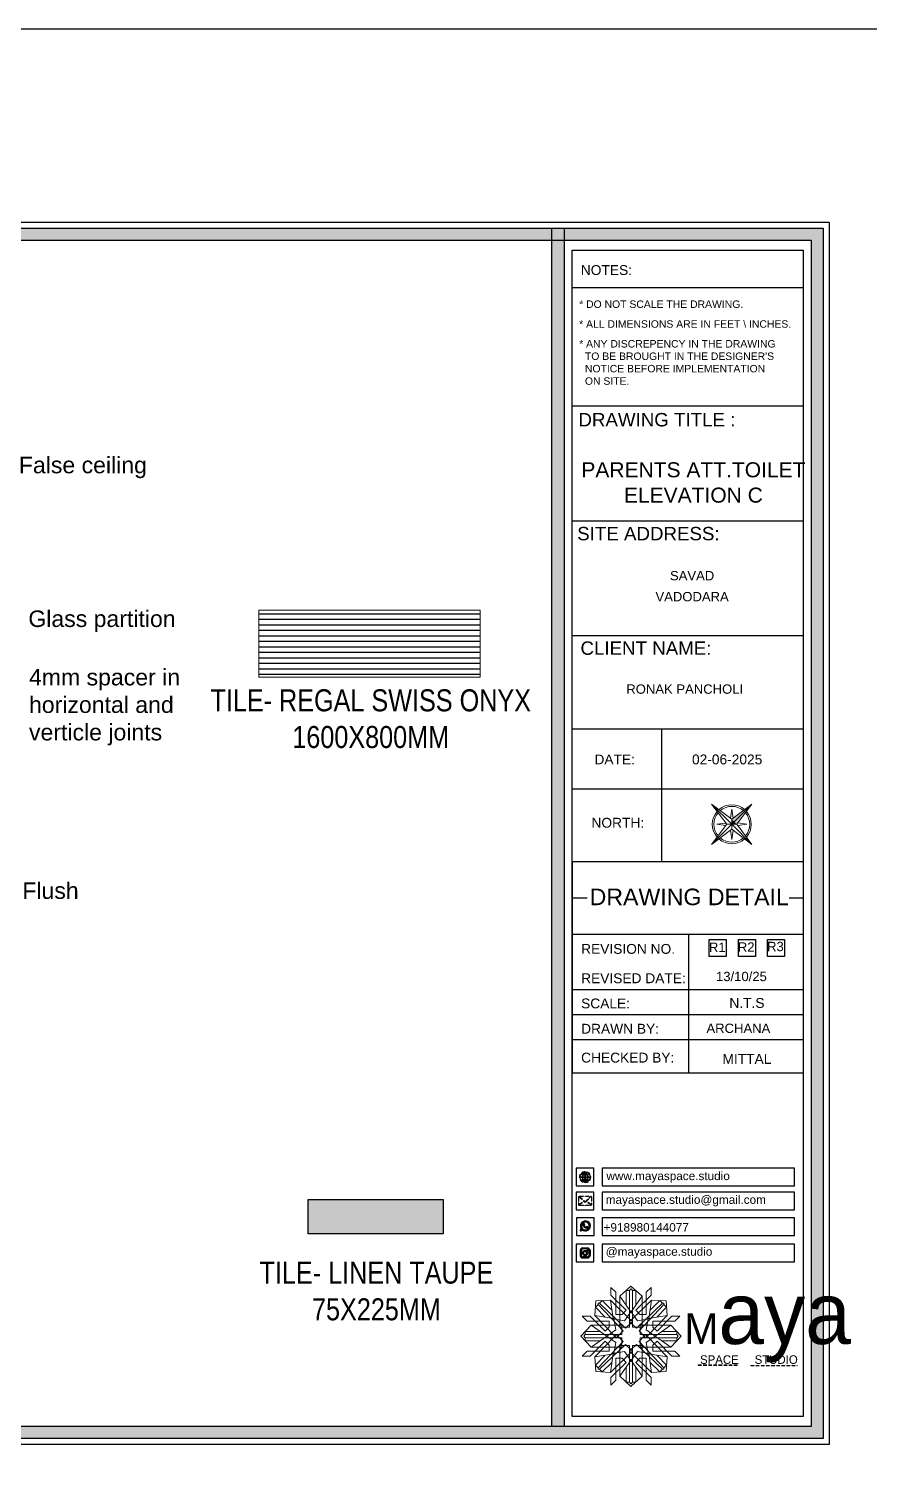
# Model space of a CAD drawing. Header units: millimetres. Extents: x 56222 to 3066687, y -650199 to -121287.
# Drawn here: x 149682.2 to 149835, y -182702 to -182439.4 of the extents above; entities that cross this region are included whole.
import ezdxf
from ezdxf.enums import TextEntityAlignment as Align

# ---------------------------------------------------------------- set-up
doc = ezdxf.new("R2010")
doc.units = ezdxf.units.MM
doc.header["$MEASUREMENT"] = 0
doc.linetypes.add('DASHED2', pattern=[0.375, 0.25, -0.125])
doc.linetypes.add('DASHEDX2', pattern=[1.5, 1, -0.5])
for name, color, linetype, lineweight in [('Dimension', 10, 'DASHEDX2', 20), ('FIRST FLOOR ( TEXT )', 7, 'Continuous', 9), ('GROUND FLOOR', 7, 'Continuous', 9), ('LABALLING', 1, 'Continuous', 25), ('NAME PLATE', 7, 'Continuous', 25), ('title block', 7, 'Continuous', 9), ('XX~SLAB ( BEAM )~ ( DIM )', 7, 'Continuous', 9)]:
    doc.layers.add(name, color=color, linetype=linetype, lineweight=lineweight)
doc.styles.add('Arial', font='arial.ttf')
doc.styles.add('KATHA', font='swissc.ttf')
doc.styles.get("Standard").update_dxf_attribs({"font": 'arial.ttf', "height": 6})

# ---------------------------------------------------------------- blocks, each defined once
blk = doc.blocks.new('FSFSF')
at = {"color": 42, "lineweight": 5, "true_color": 0xe0ac11}
for p, q in [((28600.03, 143.51), (28600.03, 140.16)), ((28602.15, 141.41), (28600.03, 143.51)), ((28603.86, 139.69), (28608.58, 144.08)), ((28607.9, 142.22), (28606.58, 142.22)), ((28606.58, 142.22), (28606.58, 135.84)), ((28607.9, 142.22), (28608.58, 142.85)), ((28607.9, 142.22), (28607.9, 126.58)), ((28613.31, 139.69), (28608.58, 144.08)), ((28609.27, 142.22), (28608.59, 142.85)), ((28609.27, 142.22), (28609.27, 126.58)), ((28609.27, 142.22), (28610.59, 142.22)), ((28610.59, 142.22), (28610.59, 135.84)), ((28615.02, 141.41), (28617.14, 143.51)), ((28617.14, 143.51), (28617.14, 140.16)), ((28593.19, 131.45), (28593.54, 137.71)), ((28593.39, 135), (28594.56, 136.12)), ((28599.8, 138.06), (28593.54, 137.71)), ((28595.12, 136.69), (28594.53, 136.69)), ((28594.56, 136.12), (28594.56, 136.71)), ((28605.17, 124.98), (28594.56, 136.12)), ((28596.24, 137.86), (28595.12, 136.69)), ((28606.27, 126.08), (28595.12, 136.69)), ((28596.24, 137.86), (28600.47, 133.65)), ((28601.03, 130), (28599.8, 138.06)), ((28599.8, 138.05), (28608.58, 129.56)), ((28606.47, 133.76), (28600.03, 140.16)), ((28602.15, 141.41), (28602.15, 131.95)), ((28603.86, 126.58), (28603.86, 139.69)), ((28603.86, 139.69), (28608.58, 133.02)), ((28613.31, 139.69), (28608.59, 133.02)), ((28617.37, 138.05), (28608.59, 129.56)), ((28610.7, 133.76), (28617.14, 140.16)), ((28610.9, 126.08), (28622.05, 136.69)), ((28612.02, 124.98), (28622.62, 136.12)), ((28613.31, 126.58), (28613.31, 139.69)), ((28615.02, 141.41), (28615.02, 131.95)), ((28616.14, 130), (28617.37, 138.06)), ((28620.93, 137.86), (28616.7, 133.65)), ((28617.37, 138.06), (28623.63, 137.71)), ((28620.93, 137.86), (28622.05, 136.69)), ((28622.05, 136.69), (28622.64, 136.69)), ((28622.62, 136.12), (28622.62, 136.71)), ((28623.8, 135), (28622.62, 136.12)), ((28624, 131.45), (28623.65, 137.71)), ((28587.73, 131.22), (28591.08, 131.22)), ((28589.84, 129.1), (28587.73, 131.22)), ((28597.49, 124.78), (28591.08, 131.22)), ((28593.19, 131.45), (28601.69, 122.67)), ((28601.25, 130.22), (28593.19, 131.45)), ((28593.39, 135), (28597.6, 130.78)), ((28605.86, 129.18), (28601.03, 130)), ((28602.07, 125.39), (28601.25, 130.22)), ((28604.75, 131.95), (28602.15, 131.95)), ((28606.47, 133.76), (28604.75, 131.95)), ((28605.86, 129.18), (28608.58, 133.02)), ((28607.9, 128.92), (28608.58, 129.56)), ((28611.31, 129.18), (28608.59, 133.02)), ((28609.27, 128.92), (28608.59, 129.56)), ((28610.7, 133.76), (28612.42, 131.95)), ((28611.31, 129.18), (28616.14, 130)), ((28612.42, 131.95), (28615.02, 131.95)), ((28615.12, 125.39), (28615.94, 130.22)), ((28623.99, 131.45), (28615.5, 122.67)), ((28615.94, 130.22), (28624, 131.45)), ((28623.8, 135), (28619.59, 130.78)), ((28619.7, 124.78), (28626.1, 131.22)), ((28629.45, 131.22), (28626.1, 131.22)), ((28627.34, 129.1), (28629.45, 131.22)), ((28591.56, 127.39), (28587.17, 122.66)), ((28589.03, 123.35), (28589.03, 124.67)), ((28589.03, 124.67), (28595.4, 124.67)), ((28589.84, 129.1), (28599.29, 129.1)), ((28604.66, 127.39), (28591.56, 127.39)), ((28591.56, 127.39), (28598.23, 122.67)), ((28597.49, 124.78), (28599.29, 126.5)), ((28602.07, 125.39), (28598.23, 122.67)), ((28599.29, 126.5), (28599.29, 129.1)), ((28605.17, 124.98), (28602.97, 122.67)), ((28603.68, 126.54), (28603.68, 127.39)), ((28604.66, 126.54), (28603.68, 126.54)), ((28604.71, 127.57), (28603.86, 127.57)), ((28607.9, 126.58), (28603.86, 126.58)), ((28604.66, 123.35), (28604.66, 127.39)), ((28604.7, 126.58), (28604.71, 127.57)), ((28606.27, 126.08), (28608.58, 128.27)), ((28607.9, 128.92), (28608.58, 128.27)), ((28609.27, 128.92), (28608.59, 128.27)), ((28610.9, 126.08), (28608.59, 128.27)), ((28609.27, 126.58), (28613.31, 126.58)), ((28612.02, 124.98), (28614.21, 122.67)), ((28612.46, 126.58), (28612.46, 127.57)), ((28612.46, 127.57), (28613.31, 127.57)), ((28612.52, 123.35), (28612.52, 127.39)), ((28612.52, 127.39), (28625.63, 127.39)), ((28612.52, 126.54), (28613.51, 126.54)), ((28613.51, 126.54), (28613.51, 127.39)), ((28615.12, 125.39), (28618.96, 122.67)), ((28627.34, 129.1), (28617.89, 129.1)), ((28617.89, 126.5), (28617.89, 129.1)), ((28619.7, 124.78), (28617.89, 126.5)), ((28625.63, 127.39), (28618.96, 122.67)), ((28628.16, 124.67), (28621.78, 124.67)), ((28625.63, 127.39), (28630.02, 122.66)), ((28628.16, 123.35), (28628.16, 124.67)), ((28591.56, 117.94), (28587.17, 122.66)), ((28589.03, 123.35), (28588.4, 122.67)), ((28589.03, 121.98), (28588.4, 122.65)), ((28589.03, 123.35), (28604.66, 123.35)), ((28589.03, 121.98), (28604.66, 121.98)), ((28589.03, 121.98), (28589.03, 120.66)), ((28589.03, 120.66), (28595.4, 120.66)), ((28597.49, 120.54), (28591.08, 114.11)), ((28591.56, 117.94), (28598.23, 122.65)), ((28604.66, 117.94), (28591.56, 117.94)), ((28593.19, 113.88), (28601.69, 122.65)), ((28605.17, 120.35), (28594.56, 109.2)), ((28606.27, 119.15), (28595.12, 108.54)), ((28597.49, 120.54), (28599.29, 118.83)), ((28602.07, 119.94), (28598.23, 122.65)), ((28599.29, 118.83), (28599.29, 116.23)), ((28602.07, 119.94), (28601.25, 115.1)), ((28602.33, 123.35), (28601.69, 122.67)), ((28602.33, 121.98), (28601.69, 122.65)), ((28602.33, 123.35), (28602.97, 122.67)), ((28602.33, 121.98), (28602.97, 122.65)), ((28605.17, 120.35), (28602.97, 122.65)), ((28604.66, 118.78), (28603.68, 118.78)), ((28603.68, 118.78), (28603.68, 117.94)), ((28607.9, 118.65), (28603.86, 118.65)), ((28603.86, 118.65), (28603.86, 105.54)), ((28604.71, 117.66), (28603.86, 117.66)), ((28604.66, 121.98), (28604.66, 117.94)), ((28604.7, 118.65), (28604.71, 117.66)), ((28606.27, 119.15), (28608.58, 116.96)), ((28607.9, 103.01), (28607.9, 118.65)), ((28610.9, 119.15), (28608.59, 116.96)), ((28609.27, 118.65), (28613.31, 118.65)), ((28609.27, 103.01), (28609.27, 118.65)), ((28610.9, 119.15), (28622.05, 108.54)), ((28612.02, 120.35), (28614.21, 122.65)), ((28612.02, 120.35), (28622.62, 109.2)), ((28612.46, 118.65), (28612.46, 117.66)), ((28612.46, 117.66), (28613.31, 117.66)), ((28628.16, 123.35), (28612.52, 123.35)), ((28612.52, 121.98), (28612.52, 117.94)), ((28628.16, 121.98), (28612.52, 121.98)), ((28612.52, 118.78), (28613.51, 118.78)), ((28612.52, 117.94), (28625.63, 117.94)), ((28613.31, 118.65), (28613.31, 105.54)), ((28613.51, 118.78), (28613.51, 117.94)), ((28614.85, 123.35), (28614.21, 122.67)), ((28614.85, 121.98), (28614.21, 122.65)), ((28614.85, 123.35), (28615.5, 122.67)), ((28614.85, 121.98), (28615.5, 122.65)), ((28615.12, 119.94), (28618.96, 122.65)), ((28615.12, 119.94), (28615.94, 115.1)), ((28623.99, 113.88), (28615.5, 122.65)), ((28619.7, 120.54), (28617.89, 118.83)), ((28617.89, 118.83), (28617.89, 116.23)), ((28625.63, 117.94), (28618.96, 122.65)), ((28619.7, 120.54), (28626.1, 114.11)), ((28628.16, 120.66), (28621.78, 120.66)), ((28625.63, 117.94), (28630.02, 122.66)), ((28628.16, 123.35), (28628.78, 122.67)), ((28628.16, 121.98), (28628.78, 122.65)), ((28628.16, 121.98), (28628.16, 120.66)), ((28589.84, 116.23), (28587.73, 114.11)), ((28587.73, 114.11), (28591.08, 114.11)), ((28589.84, 116.23), (28599.29, 116.23)), ((28601.25, 115.1), (28593.19, 113.87)), ((28593.19, 113.87), (28593.54, 107.62)), ((28593.39, 110.32), (28597.6, 114.55)), ((28596.24, 107.37), (28600.47, 111.58)), ((28599.8, 107.17), (28608.58, 115.67)), ((28601.03, 115.23), (28599.8, 107.17)), ((28606.47, 111.47), (28600.03, 105.07)), ((28605.86, 116.05), (28601.03, 115.23)), ((28602.15, 103.82), (28602.15, 113.27)), ((28604.75, 113.27), (28602.15, 113.27)), ((28603.86, 105.54), (28608.58, 112.21)), ((28606.47, 111.47), (28604.75, 113.27)), ((28605.86, 116.05), (28608.58, 112.21)), ((28607.9, 116.31), (28608.58, 116.96)), ((28607.9, 116.31), (28608.58, 115.67)), ((28609.27, 116.31), (28608.59, 116.96)), ((28609.27, 116.31), (28608.59, 115.67)), ((28611.31, 116.05), (28608.59, 112.21)), ((28617.37, 107.17), (28608.59, 115.67)), ((28613.31, 105.54), (28608.59, 112.21)), ((28610.7, 111.47), (28612.42, 113.27)), ((28610.7, 111.47), (28617.14, 105.07)), ((28611.31, 116.05), (28616.14, 115.23)), ((28612.42, 113.27), (28615.02, 113.27)), ((28615.02, 103.82), (28615.02, 113.27)), ((28615.94, 115.1), (28624, 113.87)), ((28616.14, 115.23), (28617.37, 107.17)), ((28620.93, 107.37), (28616.7, 111.58)), ((28627.34, 116.23), (28617.89, 116.23)), ((28623.8, 110.32), (28619.59, 114.55)), ((28624, 113.87), (28623.65, 107.62)), ((28629.45, 114.11), (28626.1, 114.11)), ((28627.34, 116.23), (28629.45, 114.11)), ((28593.39, 110.32), (28594.56, 109.2)), ((28599.8, 107.17), (28593.54, 107.52)), ((28595.12, 108.54), (28594.53, 108.54)), ((28594.56, 109.2), (28594.56, 108.61)), ((28596.24, 107.37), (28595.12, 108.54)), ((28600.03, 101.71), (28600.03, 105.07)), ((28603.86, 105.54), (28608.58, 101.15)), ((28606.58, 103.01), (28606.58, 109.38)), ((28613.31, 105.54), (28608.58, 101.15)), ((28610.59, 103.01), (28610.59, 109.38)), ((28617.14, 101.71), (28617.14, 105.07)), ((28617.37, 107.17), (28623.63, 107.52)), ((28620.93, 107.37), (28622.05, 108.54)), ((28622.05, 108.54), (28622.64, 108.54)), ((28623.8, 110.32), (28622.62, 109.2)), ((28622.62, 109.2), (28622.62, 108.61)), ((28602.15, 103.82), (28600.03, 101.71)), ((28607.9, 103.01), (28606.58, 103.01)), ((28607.9, 103.01), (28608.58, 102.38)), ((28609.27, 103.01), (28608.59, 102.38)), ((28609.27, 103.01), (28610.59, 103.01)), ((28615.02, 103.82), (28617.14, 101.71))]:
    blk.add_line(p, q, dxfattribs=at)
blk = doc.blocks.new('hgwg')
at = {"layer": 'Dimension', "true_color": 0xd39e00}
h = blk.add_hatch(color=42, dxfattribs=at)
h.dxf.hatch_style = 1
h.paths.add_polyline_path([(27505.71, 45.05), (27494.27, 45.05), (27494.27, 44.9), (27505.71, 44.9)])
h = blk.add_hatch(color=42, dxfattribs=at)
h.dxf.hatch_style = 1
h.paths.add_polyline_path([(27523.3, 44.9), (27509.68, 44.9), (27509.68, 44.75), (27523.3, 44.75)])
at = {"layer": 'Dimension', "color": 42, "true_color": 0xd39e00}
for p, q in [((27494.27, 45.05), (27505.71, 45.05)), ((27494.27, 44.9), (27494.27, 45.05)), ((27494.27, 44.9), (27505.71, 44.9)), ((27505.71, 45.05), (27505.71, 44.9)), ((27509.68, 44.9), (27523.3, 44.9)), ((27509.68, 44.9), (27509.68, 44.75)), ((27509.68, 44.75), (27523.3, 44.75)), ((27523.3, 44.75), (27523.3, 44.9))]:
    blk.add_line(p, q, dxfattribs=at)
at = {"layer": 'Dimension', "color": 42, "true_color": 0xd39e00, "attachment_point": 1}
for s, width, insert, char_height in [('{\\fCinzel|b0|i0|c0|p2;\\H1.5x;M\\fAmsterdam One|b0|i0|c0|p2;\\H2x;aya}', 85.3277, (27490.17, 69.17), 6), ('{\\fCinzel|b0|i0|c0|p2;SPACE     STUDIO}', 66.129, (27494.83, 47.86), 2.5)]:
    blk.add_mtext_dynamic_manual_height_columns(s, width=width, gutter_width=30, heights=[0], dxfattribs=dict(at, insert=insert, char_height=char_height))
blk = doc.blocks.new('QEGW4TG')
at = {"layer": 'Dimension', "true_color": 0x000000}
h = blk.add_hatch(color=18, dxfattribs=at)
h.dxf.hatch_style = 1
h.paths.add_polyline_path([(2.69, 1.93, 0.170513), (2.95, 1.97, 0.190337), (3.11, 2.18, 0.316231), (3.07, 2.28), (2.79, 2.37, 0.273721), (2.69, 2.34, 0.040749), (2.63, 2.27, -0.441282), (2.53, 2.25, -0.11828), (2.06, 2.64, -0.441282), (2.07, 2.74, 0.040749), (2.13, 2.81, 0.290083), (2.14, 2.92), (2.01, 3.18, 0.316231), (1.91, 3.2, 0.190337), (1.73, 3, 0.170513), (1.72, 2.74, 0.252784)], flags=0)
h.paths.add_polyline_path([(1.19, 1.98), (1.03, 1.3, 0.550912), (1.11, 1.23), (1.75, 1.39, 6.344125)])
h.paths.add_polyline_path([(1.81, 1.7), (1.4, 1.6), (1.5, 2.03, -9.071339)], flags=16)
h.paths.add_polyline_path([(3.11, 2.16, -0.17811), (2.95, 1.97, -0.170513), (2.69, 1.93, -0.252784), (1.72, 2.74, -0.170513), (1.73, 3, -0.17811), (1.89, 3.19, -0.370089), (2.01, 3.18), (2.14, 2.92, -0.307185), (2.13, 2.8, -0.041087), (2.06, 2.73, 0.321676), (2.05, 2.65, 0.126524), (2.55, 2.24, 0.312216), (2.62, 2.26, -0.041087), (2.68, 2.34, -0.290673), (2.79, 2.37), (3.07, 2.28, -0.370089)], flags=0)
h = blk.add_hatch(color=18, dxfattribs=at)
h.dxf.hatch_style = 1
h.paths.add_polyline_path([(2.79, 2.37, 0.273721), (2.69, 2.34, 0.040749), (2.63, 2.27, -0.441282), (2.53, 2.25, -0.11828), (2.06, 2.64, -0.441282), (2.07, 2.74, 0.040749), (2.13, 2.81, 0.290083), (2.14, 2.92), (2.01, 3.18, 0.316231), (1.91, 3.2, 0.190337), (1.73, 3, 0.170513), (1.72, 2.74, 0.252784), (2.69, 1.93, 0.170513), (2.95, 1.97, 0.190337), (3.11, 2.18, 0.316231), (3.07, 2.28)])
for p, q in [((1.19, 1.98), (1.03, 1.3)), ((1.1, 1.23), (1.75, 1.39)), ((1.5, 2.03), (1.4, 1.6)), ((1.4, 1.6), (1.81, 1.7)), ((2.01, 3.18), (2.14, 2.92)), ((3.07, 2.28), (2.8, 2.36))]:
    blk.add_line(p, q)
blk.add_lwpolyline([(0, 0), (4.68, 0), (4.68, 4.68), (0, 4.68)], close=True)
for centre, radius, start, end in [((2.39, 2.56), 1.34, 241.4727, 205.6422), ((1.09, 1.29), 0.0598, 164.8483, 282.1458), ((2.39, 2.56), 1.04, 235.9962, 210.8333), ((2.09, 2.87), 0.39, 159.7007, 198.4072), ((2.96, 3.23), 1.33, 201.4218, 258.1669), ((2.07, 2.87), 0.364, 118.9685, 159.3648), ((1.94, 3.12), 0.0896, 41.8985, 123.1344), ((2.11, 2.68), 0.066, 135.9932, 224.8892), ((1.67, 3.16), 0.586, 312.4617, 321.8728), ((3.12, 3.42), 1.31, 216.5455, 243.5279), ((2.05, 2.87), 0.104, 320.3924, 28.6971), ((2.57, 2.3), 0.066, 234.2482, 323.1441), ((3.11, 1.94), 0.586, 137.2645, 146.6756), ((2.76, 2.27), 0.104, 70.4402, 138.745), ((2.75, 2.31), 0.39, 260.7301, 299.4366), ((2.76, 2.29), 0.364, 299.7725, 340.1688), ((3.03, 2.2), 0.0896, 336.0029, 57.2388)]:
    blk.add_arc(centre, radius, start, end)
blk = doc.blocks.new('ASGERG')
at = {"layer": 'Dimension', "true_color": 0x000000}
h = blk.add_hatch(color=18, dxfattribs=at)
h.dxf.hatch_style = 1
h.paths.add_polyline_path([(0.99, 1.7, 0.353872), (1.69, 1.03), (2.96, 1.03, 0.353872), (3.66, 1.7), (3.66, 2.99, 0.353872), (2.96, 3.67), (1.69, 3.67, 0.353872), (0.99, 2.99)])
h.paths.add_polyline_path([(1.27, 2.97, -0.353872), (1.72, 3.4), (2.94, 3.4, -0.353872), (3.38, 2.97), (3.38, 1.72, -0.353872), (2.94, 1.3), (1.72, 1.3, -0.353872), (1.27, 1.72)], flags=16)
h.paths.add_polyline_path([(3.02, 2.35, -1), (1.64, 2.35, -1)], flags=0)
h.paths.add_polyline_path([(2.74, 2.35, -1), (1.92, 2.35, -1)], flags=0)
h.paths.add_polyline_path([(2.86, 3.02, -1), (3.19, 3.02, -1)], flags=0)
h.paths.add_polyline_path([(1.64, 2.35, 1), (3.02, 2.35, 1)], flags=0)
h = blk.add_hatch(color=18, dxfattribs=at)
h.dxf.hatch_style = 1
h.paths.add_polyline_path([(1.64, 2.35, 1), (3.02, 2.35, 1)])
h.paths.add_polyline_path([(2.74, 2.35, -1), (1.92, 2.35, -1)], flags=16)
h = blk.add_hatch(color=18, dxfattribs=at)
h.dxf.hatch_style = 1
h.paths.add_polyline_path([(3.19, 3.02, 1), (2.86, 3.02, 1)])
for p, q in [((0.99, 2.99), (0.99, 1.7)), ((1.27, 2.97), (1.27, 1.72)), ((1.69, 3.67), (2.96, 3.67)), ((1.69, 1.03), (2.96, 1.03)), ((2.94, 3.4), (1.72, 3.4)), ((2.94, 1.3), (1.72, 1.3)), ((3.38, 2.97), (3.38, 1.72)), ((3.66, 2.99), (3.66, 1.7))]:
    blk.add_line(p, q)
blk.add_lwpolyline([(0, 0), (4.68, 0), (4.68, 4.68), (0, 4.68)], close=True)
for centre, radius in [((2.33, 2.35), 0.694), ((2.33, 2.35), 0.414), ((3.02, 3.02), 0.168)]:
    blk.add_circle(centre, radius)
for centre, radius, start, end in [((1.76, 2.89), 0.778, 94.8631, 172.8127), ((1.76, 1.8), 0.778, 187.1873, 265.1369), ((1.76, 2.91), 0.491, 94.8631, 172.8127), ((1.76, 1.78), 0.491, 187.1873, 265.1369), ((2.9, 2.91), 0.491, 7.1873, 85.1369), ((2.9, 1.78), 0.491, 274.8631, 352.8127), ((2.89, 2.89), 0.778, 7.1873, 85.1369), ((2.89, 1.8), 0.778, 274.8631, 352.8127)]:
    blk.add_arc(centre, radius, start, end)
blk = doc.blocks.new('ETYETE')
at = {"layer": 'Dimension', "true_color": 0x000000}
h = blk.add_hatch(color=18, dxfattribs=at)
h.dxf.hatch_style = 1
h.paths.add_polyline_path([(3.76, 1.14, 0.414214), (4.12, 1.5), (4.12, 3.29, 0.414214), (3.76, 3.65), (0.92, 3.65, 0.414214), (0.56, 3.29), (0.56, 1.5, 0.414214), (0.92, 1.14)])
h.paths.add_polyline_path([(2.61, 2.22), (3.92, 1.34, -0.198912), (3.76, 1.28), (0.92, 1.28, -0.198912), (0.76, 1.34), (2.08, 2.22), (2.34, 1.98)], flags=16)
h.paths.add_polyline_path([(2.34, 2.16), (0.89, 3.51, -0.028783), (0.92, 3.52), (3.76, 3.52, -0.028783), (3.79, 3.51)], flags=16)
h.paths.add_polyline_path([(2.71, 2.32), (3.92, 3.45, -0.202482), (3.99, 3.29), (3.99, 1.5, -0.043076), (3.98, 1.46)], flags=16)
h.paths.add_polyline_path([(1.98, 2.32), (0.7, 1.46, -0.043076), (0.7, 1.5), (0.7, 3.29, -0.202482), (0.76, 3.45)], flags=16)
blk.add_lwpolyline([(0, 0), (4.68, 0), (4.68, 4.68), (0, 4.68)], close=True)
at = {"layer": 'Dimension', "color": 18, "true_color": 0x000000}
for p, q in [((0.56, 3.29), (0.56, 1.5)), ((0.7, 3.29), (0.7, 1.5)), ((0.7, 1.46), (1.98, 2.32)), ((0.76, 3.45), (1.98, 2.32)), ((0.76, 1.34), (2.08, 2.22)), ((0.89, 3.51), (2.34, 2.16)), ((0.92, 3.65), (3.76, 3.65)), ((0.92, 3.52), (3.76, 3.52)), ((0.92, 1.28), (3.76, 1.28)), ((0.92, 1.14), (3.76, 1.14)), ((2.08, 2.22), (2.34, 1.98)), ((2.34, 2.16), (3.79, 3.51)), ((2.34, 1.98), (2.61, 2.22)), ((3.92, 1.34), (2.61, 2.22)), ((2.71, 2.32), (3.92, 3.45)), ((3.98, 1.46), (2.71, 2.32)), ((3.99, 3.29), (3.99, 1.5)), ((4.12, 3.29), (4.12, 1.5))]:
    blk.add_line(p, q, dxfattribs=at)
for centre, radius, start, end in [((0.92, 3.29), 0.358, 90, 180), ((0.92, 1.5), 0.358, 180, 270), ((0.92, 3.29), 0.224, 134.2136, 180), ((0.92, 1.5), 0.224, 180, 189.8662), ((0.92, 1.5), 0.224, 225, 270), ((0.92, 3.29), 0.224, 90, 96.5948), ((3.76, 3.29), 0.358, 0, 90), ((3.76, 3.29), 0.224, 83.4052, 90), ((3.76, 1.5), 0.358, 270, 0), ((3.76, 1.5), 0.224, 270, 315), ((3.76, 3.29), 0.224, 0, 45.7864), ((3.76, 1.5), 0.224, 350.1338, 0)]:
    blk.add_arc(centre, radius, start, end, dxfattribs=at)
blk = doc.blocks.new('DTGWEGEARG')
at = {"layer": 'Dimension', "true_color": 0x000000}
h = blk.add_hatch(color=18, dxfattribs=at)
h.dxf.hatch_style = 1
h.paths.add_polyline_path([(3.83, 2.34, 1), (0.85, 2.34, 1)])
h.paths.add_polyline_path([(2.51, 1.01, 0.105795), (2.96, 1.58, -0.055205), (3.3, 1.41, -0.169822)], flags=16)
h.paths.add_polyline_path([(2.41, 1.12), (2.41, 1.69, -0.058279), (2.81, 1.63, -0.103353)], flags=16)
h.paths.add_polyline_path([(2.26, 1.13, -0.101741), (1.87, 1.63, -0.057171), (2.26, 1.69)], flags=16)
h.paths.add_polyline_path([(2.17, 1.01, -0.169822), (1.38, 1.41, -0.055205), (1.72, 1.58, 0.105795)], flags=16)
h.paths.add_polyline_path([(3.02, 1.72, 0.081336), (3.13, 2.27), (3.68, 2.27, -0.152069), (3.4, 1.52, 0.05687)], flags=16)
h.paths.add_polyline_path([(2.87, 1.77, 0.061945), (2.41, 1.84), (2.41, 2.27), (2.98, 2.27, -0.081344)], flags=16)
h.paths.add_polyline_path([(2.26, 1.84, 0.060923), (1.8, 1.77, -0.081344), (1.7, 2.27), (2.26, 2.27)], flags=16)
h.paths.add_polyline_path([(1.66, 1.72, 0.05687), (1.28, 1.52, -0.152069), (1, 2.27), (1.55, 2.27, 0.081336)], flags=16)
h.paths.add_polyline_path([(2.41, 2.42), (2.41, 2.83, 0.061945), (2.87, 2.91, -0.080009), (2.98, 2.42)], flags=16)
h.paths.add_polyline_path([(3.13, 2.42, 0.080116), (3.02, 2.96, 0.05687), (3.4, 3.16, 0.028258), (3.3, 3.27, -0.055205), (2.96, 3.1, 0.105795), (2.51, 3.67, -0.36029), (3.68, 2.42)], flags=16)
h.paths.add_polyline_path([(2.26, 2.42), (1.7, 2.42, -0.080009), (1.8, 2.91, 0.060923), (2.26, 2.84)], flags=16)
h.paths.add_polyline_path([(1.55, 2.42), (1, 2.42, -0.150466), (1.28, 3.16, 0.05687), (1.66, 2.96, 0.080116)], flags=16)
h.paths.add_polyline_path([(2.41, 2.98), (2.41, 3.56, -0.103353), (2.81, 3.05, -0.058279)], flags=16)
h.paths.add_polyline_path([(2.26, 2.99, -0.057171), (1.87, 3.05, -0.101741), (2.26, 3.55)], flags=16)
h.paths.add_polyline_path([(1.72, 3.1, -0.055205), (1.38, 3.27, -0.169822), (2.17, 3.67, 0.105795)], flags=16)
blk.add_lwpolyline([(0, 0), (4.68, 0), (4.68, 4.68), (0, 4.68)], close=True)
at = {"layer": 'Dimension', "color": 18, "true_color": 0x000000}
for p, q in [((1, 2.42), (1.55, 2.42)), ((1, 2.27), (1.55, 2.27)), ((1.7, 2.42), (2.26, 2.42)), ((1.7, 2.27), (2.26, 2.27)), ((2.26, 3.55), (2.26, 2.99)), ((2.26, 2.84), (2.26, 2.42)), ((2.26, 2.27), (2.26, 1.84)), ((2.26, 1.69), (2.26, 1.13)), ((2.41, 3.56), (2.41, 2.98)), ((2.41, 2.83), (2.41, 2.42)), ((2.41, 2.42), (2.98, 2.42)), ((2.41, 2.27), (2.98, 2.27)), ((2.41, 2.27), (2.41, 1.84)), ((2.41, 1.69), (2.41, 1.12)), ((3.13, 2.42), (3.68, 2.42)), ((3.13, 2.27), (3.68, 2.27))]:
    blk.add_line(p, q, dxfattribs=at)
blk.add_circle((2.34, 2.34), 1.49, dxfattribs=at)
for centre, radius, start, end in [((2.34, 2.34), 1.34, 142.3819, 176.6093), ((2.34, 2.34), 1.34, 183.0315, 217.6181), ((2.34, 4.74), 1.9, 236.1399, 249.1595), ((2.34, -0.06), 1.9, 110.8405, 123.8601), ((2.34, 2.34), 1.34, 97.3549, 135.9073), ((2.34, 4.74), 1.75, 236.7417, 249.3811), ((2.34, -0.06), 1.75, 110.6189, 123.2583), ((2.34, 2.34), 1.34, 224.0927, 262.6451), ((3.28, 2.34), 1.73, 159.0567, 177.3789), ((3.28, 2.34), 1.73, 182.3435, 200.9433), ((3.28, 2.34), 1.58, 158.8325, 177.1302), ((3.28, 2.34), 1.58, 182.5658, 201.1675), ((3.28, 2.34), 1.73, 129.9301, 154.0867), ((3.28, 2.34), 1.73, 205.9133, 230.0699), ((2.34, 4.74), 1.9, 253.6799, 267.6253), ((2.34, -0.06), 1.9, 92.3747, 106.3201), ((3.28, 2.34), 1.58, 130.1073, 153.3446), ((2.34, 4.74), 1.75, 254.3336, 267.422), ((2.34, -0.06), 1.75, 92.578, 105.6664), ((3.28, 2.34), 1.58, 206.6554, 229.8927), ((1.4, 2.34), 1.58, 26.6554, 50.2584), ((2.34, 4.74), 1.75, 272.3248, 285.6664), ((2.34, 4.74), 1.9, 272.1415, 286.3201), ((2.34, -0.06), 1.9, 73.6799, 87.8585), ((2.34, -0.06), 1.75, 74.3336, 87.6752), ((1.4, 2.34), 1.58, 309.7416, 333.3446), ((2.34, 2.34), 1.34, 3.3907, 82.6451), ((1.4, 2.34), 1.73, 25.9133, 50.0699), ((1.4, 2.34), 1.73, 309.9301, 334.0867), ((2.34, 2.34), 1.34, 277.3549, 315.9073), ((1.4, 2.34), 1.58, 2.8698, 21.1675), ((1.4, 2.34), 1.58, 338.8325, 357.4342), ((2.34, 4.74), 1.75, 290.6189, 303.2583), ((2.34, -0.06), 1.75, 56.7417, 69.3811), ((2.34, 4.74), 1.9, 290.8405, 303.8601), ((1.4, 2.34), 1.73, 2.6211, 20.9433), ((1.4, 2.34), 1.73, 339.0567, 357.6565), ((2.34, -0.06), 1.9, 56.1399, 69.1595), ((2.34, 2.34), 1.34, 322.3819, 356.9685)]:
    blk.add_arc(centre, radius, start, end, dxfattribs=at)
blk = doc.blocks.new('4t')
at = {"transparency": 33554607}
h = blk.add_hatch(color=1, dxfattribs=at)
h.dxf.hatch_style = 1
h.paths.add_polyline_path([(45531.33, -35822.29), (45529.23, -35821.83), (45528.09, -35837.01)])
h = blk.add_hatch(color=1, dxfattribs=at)
h.dxf.hatch_style = 1
h.paths.add_polyline_path([(45533.44, -35822.75), (45531.33, -35822.29), (45528.09, -35837.01)])
h = blk.add_hatch(color=1, dxfattribs=at)
h.dxf.hatch_style = 1
h.paths.add_polyline_path([(45531.8, -35820.19), (45529.23, -35821.83), (45531.33, -35822.29)])
h = blk.add_hatch(color=1, dxfattribs=at)
h.dxf.hatch_style = 1
h.paths.add_polyline_path([(45531.8, -35820.19), (45531.33, -35822.29), (45533.44, -35822.75)])
at = {"layer": 'title block', "color": 7, "lineweight": 9}
for p, q in [((45535.51, -35803.37), (45530.16, -35817.62)), ((45535.51, -35803.37), (45531.8, -35820.19)), ((45534.36, -35818.55), (45535.51, -35803.37)), ((45530.16, -35817.62), (45514.98, -35816.48)), ((45514.98, -35816.48), (45529.23, -35821.83)), ((45514.98, -35816.48), (45531.8, -35820.19)), ((45530.5, -35816.7), (45526.88, -35812.49)), ((45526.88, -35812.49), (45529.18, -35817.55)), ((45539.5, -35815.27), (45534.44, -35817.57)), ((45535.28, -35818.89), (45539.5, -35815.27)), ((45528.31, -35821.48), (45524.1, -35825.11)), ((45524.1, -35825.11), (45529.16, -35822.81)), ((45531.8, -35820.19), (45528.09, -35837.01)), ((45529.23, -35821.83), (45528.09, -35837.01)), ((45528.09, -35837.01), (45533.44, -35822.75)), ((45531.8, -35820.19), (45529.23, -35821.83)), ((45531.8, -35820.19), (45530.16, -35817.62)), ((45534.36, -35818.55), (45531.8, -35820.19)), ((45533.44, -35822.75), (45531.8, -35820.19)), ((45531.8, -35820.19), (45548.62, -35823.9)), ((45533.09, -35823.67), (45536.71, -35827.89)), ((45533.44, -35822.75), (45548.62, -35823.9)), ((45548.62, -35823.9), (45534.36, -35818.55)), ((45536.71, -35827.89), (45534.42, -35822.83))]:
    blk.add_line(p, q, dxfattribs=at)
for radius, start, end in [(11.79, 81.35997, 163.76651), (10.83, 82.42855, 162.69793), (10.83, 352.42855, 72.69793), (11.79, 351.35997, 73.76651), (11.79, 171.35997, 253.76651), (10.83, 172.42855, 252.69793), (11.79, 261.35997, 343.76651), (10.83, 262.42855, 342.69793)]:
    blk.add_arc((45531.8, -35820.19), radius, start, end, dxfattribs=at)

msp = doc.modelspace()

# ---------------------------------------------------------------- hatches: boundary and pattern name
at = {"layer": 'NAME PLATE', "true_color": 0xd39e00}
h = msp.add_hatch(color=42, dxfattribs=at)
h.paths.add_polyline_path([(149514.097, -182475.633), (149514.097, -182695.653), (149826.68, -182695.653), (149826.68, -182475.633)])
h.paths.add_polyline_path([(149516.291, -182477.827), (149824.486, -182477.827), (149824.486, -182693.459), (149516.291, -182693.459)], flags=16)
msp.add_hatch(color=42, dxfattribs=at).paths.add_polyline_path([(149777.32, -182693.459), (149779.514, -182693.459), (149779.514, -182475.633), (149777.32, -182475.633)])
at = {"layer": 'XX~SLAB ( BEAM )~ ( DIM )', "linetype": 'DASHED2', "lineweight": 25, "true_color": 0xdeceba, "transparency": 33554493}
h = msp.add_hatch(dxfattribs=at)
h.set_pattern_fill('_USER', color=254, pattern_type=0)
h.set_pattern_definition([(0, (-4730.6417, -387.7318), (0, 1), [])])
h.paths.add_polyline_path([(149764.291, -182545.074), (149724.002, -182545.074), (149724.002, -182557.265), (149764.291, -182557.265)])
at = {"layer": 'XX~SLAB ( BEAM )~ ( DIM )', "linetype": 'DASHED2', "lineweight": 25, "true_color": 0x7d5120, "transparency": 33554562}
h = msp.add_hatch(dxfattribs=at)
h.set_pattern_fill('ANGLE', color=27)
h.set_pattern_definition([(0, (-4547.0359, -220.62975), (0, 0.275), [0.2, -0.075]), (90, (-4547.0359, -220.62975), (-0.275, 2e-17), [0.2, -0.075])])
h.paths.add_polyline_path([(149757.546, -182652.203), (149732.947, -182652.203), (149732.947, -182658.471), (149757.546, -182658.471)])

# ---------------------------------------------------------------- linework, layer by layer
at = {"layer": 'GROUND FLOOR'}
msp.add_lwpolyline([(149724.002, -182545.074), (149764.291, -182545.074), (149764.291, -182557.265), (149724.002, -182557.265)], close=True, dxfattribs=at)
at = {"layer": 'NAME PLATE', "color": 42, "true_color": 0xd39e00}
for p, q in [((149823.001, -182486.46), (149780.999, -182486.46)), ((149823.001, -182507.973), (149780.999, -182507.973)), ((149823.001, -182528.92), (149780.999, -182528.92)), ((149823.001, -182549.739), (149780.999, -182549.739)), ((149823.001, -182566.703), (149780.999, -182566.703)), ((149797.25, -182566.703), (149797.25, -182590.816)), ((149823.001, -182577.617), (149780.999, -182577.617)), ((149823.001, -182590.816), (149780.999, -182590.816)), ((149780.999, -182590.816), (149780.999, -182629.207)), ((149823.001, -182590.816), (149823.001, -182629.207)), ((149780.999, -182597.397), (149783.716, -182597.397)), ((149820.462, -182597.397), (149823.001, -182597.397)), ((149780.999, -182603.978), (149823.001, -182603.978)), ((149802.192, -182629.207), (149802.192, -182603.978)), ((149823.001, -182614.07), (149780.999, -182614.07)), ((149823.001, -182618.615), (149780.999, -182618.615)), ((149823.001, -182623.159), (149780.999, -182623.159)), ((149780.999, -182629.207), (149823.001, -182629.207))]:
    msp.add_line(p, q, dxfattribs=at)
for points in [[(149513, -182474.536), (149827.777, -182474.536), (149827.777, -182696.75), (149513, -182696.75)], [(149514.097, -182475.633), (149826.68, -182475.633), (149826.68, -182695.653), (149514.097, -182695.653)], [(149777.32, -182693.459), (149777.32, -182475.633), (149779.514, -182475.633), (149779.514, -182693.459)], [(149516.291, -182477.827), (149824.486, -182477.827), (149824.486, -182693.459), (149516.291, -182693.459)], [(149780.999, -182691.653), (149780.999, -182479.632), (149823.001, -182479.632), (149823.001, -182691.653)], [(149805.944, -182604.955), (149809.037, -182604.955), (149809.037, -182608.048), (149805.944, -182608.048)], [(149811.242, -182604.955), (149814.335, -182604.955), (149814.335, -182608.048), (149811.242, -182608.048)], [(149816.541, -182604.955), (149819.634, -182604.955), (149819.634, -182608.048), (149816.541, -182608.048)]]:
    msp.add_lwpolyline(points, close=True, dxfattribs=at)
at = {"layer": 'NAME PLATE', "color": 18, "true_color": 0x000000}
for points in [[(149786.437, -182649.737), (149821.462, -182649.737), (149821.462, -182646.536), (149786.437, -182646.536)], [(149786.437, -182654.106), (149821.462, -182654.106), (149821.462, -182650.905), (149786.437, -182650.905)], [(149786.453, -182658.766), (149821.462, -182658.766), (149821.462, -182655.565), (149786.453, -182655.565)], [(149786.437, -182663.538), (149821.462, -182663.538), (149821.462, -182660.337), (149786.437, -182660.337)]]:
    msp.add_lwpolyline(points, close=True, dxfattribs=at)
at = {"layer": 'XX~SLAB ( BEAM )~ ( DIM )', "color": 85, "lineweight": 30, "true_color": 0x58ba48}
msp.add_lwpolyline([(148899.01, -182439.392), (150086.898, -182439.392), (150086.898, -182960.106), (148899.01, -182960.106)], close=True, dxfattribs=at)
at = {"layer": 'XX~SLAB ( BEAM )~ ( DIM )', "color": 18, "linetype": 'Continuous', "lineweight": 25, "true_color": 0x000000}
msp.add_lwpolyline([(149732.947, -182652.203), (149757.546, -182652.203), (149757.546, -182658.471), (149732.947, -182658.471)], close=True, dxfattribs=at)

# ---------------------------------------------------------------- block references
at = {"layer": 'NAME PLATE', "xscale": 0.3008507193354841, "yscale": 0.3008507193354841, "zscale": 0.3008507193354841, "rotation": 147.4367586469668}
msp.add_blockref('4t', (155554.66, -199039.26), dxfattribs=at)
at = {"layer": 'NAME PLATE', "color": 42, "true_color": 0xd39e00}
for name, p, xscale, yscale, zscale in [('DTGWEGEARG', (149781.757, -182649.737), 0.6843125102403518, 0.6843125102403518, 0.6843125102403518), ('ETYETE', (149781.757, -182654.106), 0.6843125102403518, 0.6843125102403518, 0.6843125102403518), ('QEGW4TG', (149781.773, -182658.766), 0.6843125102403518, 0.6843125102403518, 0.6843125102403518), ('ASGERG', (149781.757, -182663.538), 0.6843125102403518, 0.6843125102403518, 0.6843125102403518), ('FSFSF', (137612.144, -182729.282), 0.4257308318573765, 0.4257308318573765, 0.4257308318573765), ('hgwg', (132722.093, -182710.274), 0.6212865622840643, 0.6212865622840643, 0.6212865622840643)]:
    msp.add_blockref(name, p, dxfattribs=dict(at, xscale=xscale, yscale=yscale, zscale=zscale))

# ---------------------------------------------------------------- texts
at = {"layer": 'FIRST FLOOR ( TEXT )', "color": 1, "char_height": 4, "attachment_point": 5, "style": 'KATHA'}
for s, insert in [('TILE- REGAL SWISS ONYX\\P1600X800MM', (149744.355, -182564.825)), ('TILE- LINEN TAUPE\\P75X225MM', (149745.391, -182668.869))]:
    msp.add_mtext(s, dxfattribs=dict(at, insert=insert))
at = {"layer": 'LABALLING', "lineweight": 5, "ltscale": 4, "char_height": 3, "attachment_point": 1}
for s, insert in [('False ceiling', (149680.355, -182517.185)), ('Glass partition', (149682.079, -182545.127)), ('Flush', (149680.985, -182594.562))]:
    msp.add_mtext(s, dxfattribs=dict(at, insert=insert))
at = {"layer": 'LABALLING', "lineweight": 5, "ltscale": 4, "insert": (149682.196, -182555.75, 0.5), "char_height": 3, "width": 34.35798, "attachment_point": 1}
msp.add_mtext('4mm spacer in horizontal and verticle joints', dxfattribs=at)
at = {"layer": 'NAME PLATE', "style": 'Arial'}
for s, height, p in [('NOTES:', 1.7904, (149787.23, -182484.129)), ('DRAWING TITLE : ', 2.43671, (149796.884, -182511.661)), ('PARENTS ATT.TOILET ', 2.73613, (149803.584, -182520.915)), ('ELEVATION C', 2.73613, (149803.049, -182525.524)), ('SITE ADDRESS:', 2.43671, (149794.87, -182532.372)), (' SAVAD ', 1.6999, (149802.817, -182539.646)), ('VADODARA', 1.6999, (149802.817, -182543.463)), ('CLIENT NAME:', 2.43671, (149794.426, -182553.191)), ('RONAK PANCHOLI    ', 1.69987, (149802.792, -182560.271)), ('DATE:', 1.7904, (149788.731, -182573.104)), ('02-06-2025', 1.7904, (149809.192, -182573.104)), ('NORTH:', 1.7904, (149789.303, -182584.614)), ('DRAWING DETAIL', 3.01257, (149802.292, -182598.704)), ('REVISION NO.', 1.79039, (149791.173, -182607.547)), ('13/10/25', 1.6999, (149811.789, -182612.513)), ('REVISED DATE: ', 1.79039, (149792.494, -182612.885)), ('SCALE:', 1.7904, (149787.074, -182617.464)), ('DRAWN BY:', 1.7904, (149789.713, -182622.065)), ('ARCHANA', 1.6999, (149811.234, -182621.937)), ('CHECKED BY:', 1.79039, (149791.104, -182627.317)), ('MITTAL', 1.7904, (149812.789, -182627.555))]:
    msp.add_text(s, height=height, dxfattribs=at).set_placement(p, align=Align.CENTER)
for s, insert, char_height, width, attachment_point in [('* DO NOT SCALE THE DRAWING.', (149782.27, -182488.765, 0), 1.35412, 52.31678, 1), ('* ALL DIMENSIONS ARE IN FEET \\\\ INCHES.', (149782.27, -182492.366, 0), 1.35412, 52.31678, 1), ("* ANY DISCREPENCY IN THE DRAWING \\P  TO BE BROUGHT IN THE DESIGNER'S\\P  NOTICE BEFORE IMPLEMENTATION \\P  ON SITE.", (149782.27, -182495.966, 0), 1.35412, 52.31678, 1), ('R1', (149807.39, -182605.508, 0), 1.6999, 2.33883, 2), ('R2', (149812.654, -182605.471, 0), 1.6999, 2.33883, 2), ('R3', (149817.969, -182605.367, 0), 1.6999, 2.33883, 2), ('N.T.S', (149812.789, -182615.584, 0), 1.7904, 3.49435, 2)]:
    msp.add_mtext(s, dxfattribs=dict(at, insert=insert, char_height=char_height, width=width, attachment_point=attachment_point))
at = {"layer": 'NAME PLATE', "color": 18, "true_color": 0x000000, "char_height": 1.5301, "attachment_point": 1}
for s, width, gutter_width, insert in [('www.mayaspace.studio', 24.01253, 20.086, (149787.227, -182647.161, 0)), ('mayaspace.studio@gmail.com', 14.98068, 12.531, (149787.105, -182651.477, 0)), ('+918980144077', 58.41768, 12.531, (149786.709, -182656.511, 0)), ('@mayaspace.studio', 14.98068, 12.531, (149787.105, -182660.909, 0))]:
    msp.add_mtext_dynamic_manual_height_columns(s, width=width, gutter_width=gutter_width, heights=[0], dxfattribs=dict(at, insert=insert))

doc.saveas('drawing.dxf')
